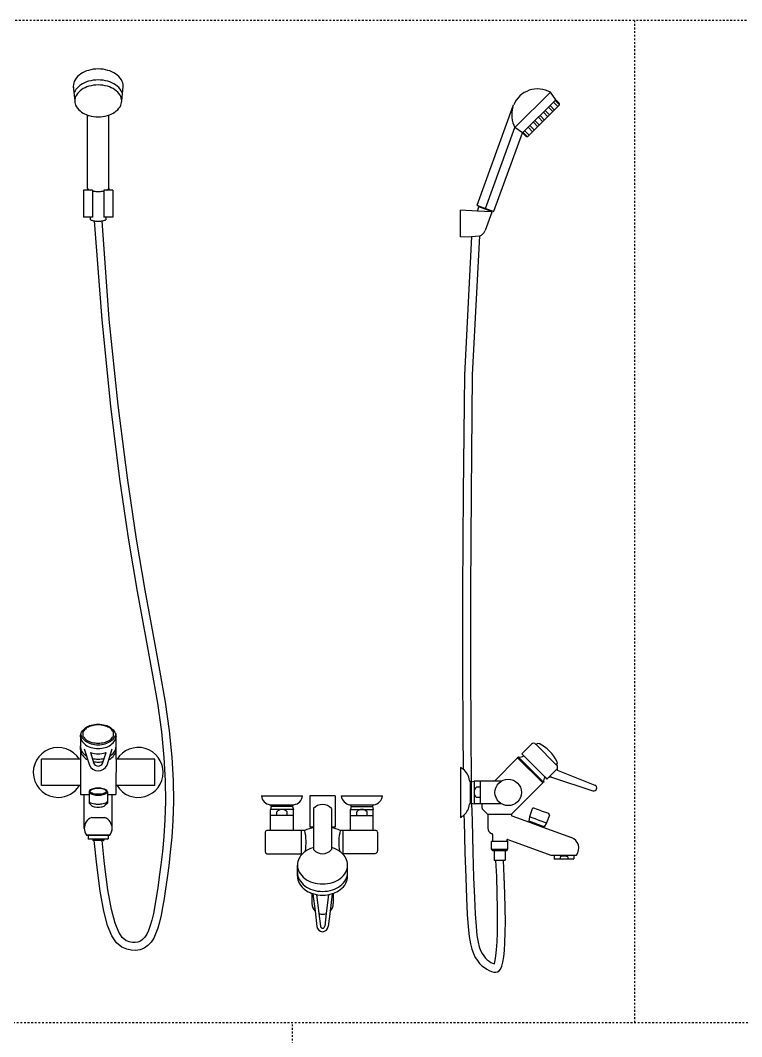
# Model space of a CAD drawing. Header units: inches. Extents: x -292 to 2932, y -132 to 3398.
# Drawn here: x 507.9 to 547.8, y 1110.4 to 1166.7 of the extents above; entities that cross this region are included whole.
import ezdxf

# ---------------------------------------------------------------- set-up
doc = ezdxf.new("R2010")
doc.units = ezdxf.units.IN
doc.header["$MEASUREMENT"] = 0
doc.linetypes.add('DASHDOT2', pattern=[0.5, 0.25, -0.125, 0, -0.125])

# ---------------------------------------------------------------- blocks, each defined once
blk = doc.blocks.new('showerheads_and_shower_faucets')
at = {"color": 18, "linetype": 'DASHDOT2', "true_color": 0x000000, "transparency": 33554541}
for p, q in [((7423.1, 4796.1), (924.4, 4796.1)), ((4258.9, 3386.4), (4258.9, 4796.1)), ((925.3, 3386.4), (7423.1, 3386.4)), ((3776.8, 1080.2), (3776.8, 3386.4))]:
    blk.add_line(p, q, dxfattribs=at)
at = {"color": 18, "true_color": 0x000000, "transparency": 33554541}
for p, q in [((3468.6, 4703.3), (3470.6, 4682.8)), ((3536.7, 4682.8), (3538.7, 4703.3)), ((4090, 4645.3), (4140.1, 4695)), ((4147.6, 4684.2), (4140.1, 4695)), ((4036.9, 4536.1), (4088.2, 4677.1)), ((4100.7, 4637.7), (4147.6, 4684.2)), ((4110.2, 4634.7), (4150.5, 4674.8)), ((4139.6, 4676.3), (4145.8, 4670)), ((4150.5, 4674.8), (4144.3, 4681)), ((4146.7, 4683.3), (4152.9, 4677.1)), ((4147.6, 4684.2), (4152, 4679.8)), ((4150.5, 4674.8), (4152.9, 4677.1)), ((3488.8, 4559.9), (3488.8, 4662.8)), ((3518.5, 4559.9), (3518.5, 4662.8)), ((4125.4, 4662.1), (4131.5, 4655.9)), ((4136.3, 4660.6), (4130.1, 4666.9)), ((4132.5, 4669.2), (4138.7, 4663)), ((4143.4, 4667.7), (4137.2, 4673.9)), ((4111.1, 4648), (4117.3, 4641.8)), ((4122, 4646.5), (4115.9, 4652.7)), ((4118.2, 4655.1), (4124.4, 4648.8)), ((4129.2, 4653.6), (4123, 4659.8)), ((4048.5, 4531.4), (4090, 4645.3)), ((4060.5, 4527.5), (4100.6, 4637.8)), ((4100.7, 4637.7), (4090, 4645.3)), ((4100.7, 4637.7), (4105.2, 4633.3)), ((4107.8, 4632.4), (4101.6, 4638.6)), ((4104, 4640.9), (4110.2, 4634.7)), ((4110.2, 4634.7), (4107.8, 4632.4)), ((4114.9, 4639.4), (4108.8, 4645.7)), ((3488.8, 4557.1), (3483.1, 4557.1)), ((3483.1, 4557.1), (3483.1, 4519.5)), ((3488.8, 4559.9), (3488.8, 4557.1)), ((3495.7, 4557.1), (3488.8, 4557.1)), ((3495.7, 4557.1), (3495.7, 4519.5)), ((3518.5, 4557.1), (3511.6, 4557.1)), ((3511.6, 4557.1), (3511.6, 4519.5)), ((3518.5, 4559.9), (3518.5, 4557.1)), ((3524.2, 4557.1), (3518.5, 4557.1)), ((3524.2, 4557.1), (3524.2, 4519.5)), ((4040.3, 4534.4), (4037.2, 4535.6)), ((4037.4, 4527.7), (4039.3, 4533.9)), ((4039.3, 4533.9), (4040.3, 4534.4)), ((4057.2, 4527.4), (4039.3, 4533.9)), ((4056.8, 4528.4), (4040.3, 4534.4)), ((3493, 4519.5), (3483.1, 4519.5)), ((3493, 4515.7), (3493, 4519.5)), ((3495.7, 4519.5), (3493, 4519.5)), ((3514.3, 4519.5), (3511.6, 4519.5)), ((3514.3, 4519.5), (3514.3, 4515.7)), ((3524.2, 4519.5), (3514.3, 4519.5)), ((4037.4, 4527.7), (4013.4, 4529)), ((4013.4, 4491.4), (4013.4, 4529)), ((4056.9, 4526.7), (4037.4, 4527.7)), ((4057.3, 4526.1), (4047.9, 4500.3)), ((4056.8, 4528.4), (4057.2, 4527.4)), ((4059.9, 4527.3), (4056.8, 4528.4)), ((4057.2, 4527.4), (4057, 4526.7)), ((4013.4, 4491.4), (4029.1, 4492.2)), ((4029.1, 4492.2), (4040.3, 4492.8)), ((4040.3, 4492.8), (4040.3, 4492.8)), ((3478.6, 3788.6), (3478.6, 3775.9)), ((3478.6, 3770.5), (3478.6, 3775.9)), ((3528.7, 3756.8), (3528.7, 3788.1)), ((4113.4, 3778.2), (4099.6, 3764.4)), ((4119.1, 3778.2), (4119.8, 3777.5)), ((4119.8, 3777.5), (4120.5, 3778.1)), ((4119.8, 3777.5), (4148.2, 3749.1)), ((3478.6, 3770.5), (3478.6, 3756.8)), ((3478.6, 3770.4), (3478.6, 3767.6)), ((4094.9, 3760), (4093.6, 3758.7)), ((4094.9, 3760), (4130.4, 3724.8)), ((4099.6, 3764.4), (4102.4, 3761.6)), ((4102.4, 3761.6), (4132, 3732)), ((3477.2, 3756.8), (3423.9, 3756.8)), ((3423.9, 3719.7), (3423.9, 3756.8)), ((3478.6, 3756.8), (3477.2, 3756.8)), ((3478.6, 3756.8), (3478.6, 3719.7)), ((3528.7, 3756.8), (3528.6, 3719.7)), ((3530.1, 3756.8), (3528.7, 3756.8)), ((3583.4, 3756.8), (3530.1, 3756.8)), ((3583.4, 3719.7), (3583.4, 3756.8)), ((4093.6, 3758.7), (4061.1, 3726.2)), ((4093.6, 3758.9), (4129.2, 3723.7)), ((4148.2, 3749.1), (4148.8, 3749.8)), ((4148.2, 3749.1), (4148.9, 3748.4)), ((4013.4, 3745.3), (4013.4, 3675.1)), ((4132, 3732), (4135.1, 3728.9)), ((4149.5, 3743.3), (4136.4, 3730.3)), ((4141.5, 3731.5), (4199.8, 3712.5)), ((4150.7, 3741), (4202.4, 3720.4)), ((3477.2, 3719.7), (3423.9, 3719.7)), ((3478.6, 3719.7), (3477.2, 3719.7)), ((3478.6, 3719.7), (3478.6, 3707.2)), ((3528.6, 3719.7), (3528.6, 3707.2)), ((3530.1, 3719.7), (3528.6, 3719.7)), ((3583.4, 3719.7), (3530.1, 3719.7)), ((4026.8, 3725.6), (4026.8, 3694.8)), ((4028.4, 3725.2), (4027.9, 3725.2)), ((4028.4, 3725.2), (4028.6, 3725.3)), ((4028.4, 3725.2), (4028.4, 3695.2)), ((4028.6, 3725.3), (4032.4, 3726.2)), ((4061.1, 3726.2), (4032.4, 3726.2)), ((4032.4, 3726.2), (4032.4, 3694.2)), ((4041.1, 3717.5), (4036, 3717.5)), ((4041.1, 3726.2), (4041.1, 3694.2)), ((4071.2, 3726.2), (4061.1, 3726.2)), ((4129, 3723.2), (4085.3, 3679.5)), ((4130.3, 3724.5), (4129, 3723.2)), ((4136.4, 3730.3), (4135.1, 3728.9)), ((3478.6, 3707.2), (3483.9, 3707.2)), ((3483.9, 3707.2), (3490.8, 3707.2)), ((3483.9, 3703.2), (3483.9, 3707.2)), ((3483.9, 3659.3), (3483.9, 3703.2)), ((3490.8, 3711.2), (3490.8, 3695.3)), ((3516.5, 3711.2), (3516.5, 3695.3)), ((3516.5, 3707.2), (3523.4, 3707.2)), ((3523.4, 3707.2), (3528.6, 3707.2)), ((3523.4, 3703.2), (3523.4, 3707.2)), ((3523.4, 3659.9), (3523.4, 3703.2)), ((3733.1, 3705.4), (3791.1, 3705.4)), ((3837.2, 3705.3), (3801.4, 3705.4)), ((3801.4, 3705.4), (3801.4, 3661.3)), ((3837.2, 3705.3), (3837.2, 3661.3)), ((3845.6, 3705.2), (3903.6, 3705.2)), ((4041.1, 3702.9), (4036, 3702.9)), ((3490.8, 3695.3), (3494.2, 3691.9)), ((3516.5, 3695.3), (3513.1, 3691.9)), ((3747.1, 3690.3), (3746.1, 3686.3)), ((3777.9, 3692.3), (3746.4, 3692.3)), ((3747.1, 3690.3), (3747.1, 3690.8)), ((3777.2, 3690.3), (3747.1, 3690.3)), ((3777.2, 3690.3), (3777.2, 3690.8)), ((3777.2, 3690.3), (3778.2, 3686.3)), ((3859.6, 3690.3), (3858.6, 3686.3)), ((3890.1, 3692.2), (3859.1, 3692.2)), ((3859.6, 3690.3), (3859.6, 3690.7)), ((3859.6, 3690.3), (3889.7, 3690.3)), ((3889.7, 3690.3), (3889.7, 3690.7)), ((3889.7, 3690.3), (3890.7, 3686.3)), ((4028.4, 3695.2), (4027.9, 3695.2)), ((4028.4, 3695.2), (4029.1, 3695)), ((4029.1, 3695), (4032.4, 3694.2)), ((4043.8, 3694.2), (4032.4, 3694.2)), ((4071.2, 3694.2), (4043.8, 3694.2)), ((4043.8, 3688), (4043.8, 3694.2)), ((4127, 3684.5), (4116.8, 3688.2)), ((3494.5, 3674.8), (3512.8, 3674.8)), ((3778.2, 3686.3), (3746.1, 3686.3)), ((3746.1, 3656.7), (3746.1, 3686.3)), ((3778.2, 3677.6), (3746.1, 3677.6)), ((3754.8, 3677.6), (3754.8, 3682.7)), ((3769.4, 3677.6), (3769.4, 3682.7)), ((3778.2, 3656.7), (3778.2, 3686.3)), ((3806.8, 3687.4), (3806.8, 3661.3)), ((3831.8, 3687.4), (3831.8, 3661.3)), ((3858.6, 3686.3), (3890.7, 3686.3)), ((3858.6, 3656.7), (3858.6, 3686.3)), ((3858.6, 3677.6), (3890.7, 3677.6)), ((3867.4, 3677.6), (3867.4, 3682.7)), ((3881.9, 3677.6), (3881.9, 3682.7)), ((3890.7, 3656.7), (3890.7, 3686.3)), ((4051.8, 3679.1), (4044.4, 3686.5)), ((4085, 3679.1), (4051.8, 3679.1)), ((4051.8, 3679.1), (4051.8, 3660)), ((4085.8, 3677.2), (4110.6, 3668.2)), ((4110.3, 3676), (4109.4, 3669.9)), ((4114.2, 3687), (4110.3, 3676)), ((4122.3, 3671.6), (4110.3, 3676)), ((4127, 3684.5), (4137.2, 3680.8)), ((4138.4, 3678.2), (4134.4, 3667.2)), ((3806.8, 3661.3), (3801.4, 3661.3)), ((3806.8, 3661.3), (3806.8, 3660.4)), ((3806.8, 3660.4), (3806.8, 3629.8)), ((3831.8, 3661.3), (3831.8, 3660.4)), ((3837.2, 3661.3), (3831.8, 3661.3)), ((3831.8, 3660.4), (3831.8, 3629.8)), ((4111, 3669.3), (4109.4, 3669.9)), ((4111, 3669.3), (4110.6, 3668.2)), ((4110.6, 3668.2), (4129.1, 3661.4)), ((4120.3, 3666), (4111, 3669.3)), ((4120.3, 3666), (4129.5, 3662.6)), ((4122.3, 3671.6), (4134.4, 3667.2)), ((4129.5, 3662.6), (4129.1, 3661.4)), ((4129.1, 3661.4), (4169.4, 3646.8)), ((4129.5, 3662.6), (4131.1, 3662)), ((4134.4, 3667.2), (4131.1, 3662)), ((3487.1, 3650.2), (3489.6, 3650.2)), ((3520.2, 3650.2), (3487.1, 3650.2)), ((3489.6, 3650.2), (3517.7, 3650.2)), ((3489.6, 3650.2), (3517.7, 3650.2)), ((3489.6, 3650.2), (3489.6, 3644.9)), ((3517.7, 3650.2), (3520.2, 3650.2)), ((3517.7, 3650.2), (3517.7, 3650)), ((3517.7, 3649.9), (3517.7, 3644.9)), ((3738.7, 3654.4), (3738.7, 3627.1)), ((3746.1, 3656.7), (3741, 3656.7)), ((3778.2, 3656.7), (3746.1, 3656.7)), ((3794.3, 3656.7), (3778.2, 3656.7)), ((3789.4, 3656.7), (3789.4, 3623.6)), ((3858.6, 3656.7), (3844.3, 3656.7)), ((3848, 3656.7), (3848, 3624.4)), ((3890.7, 3656.7), (3858.6, 3656.7)), ((3894.4, 3656.7), (3890.7, 3656.7)), ((3896.7, 3654.4), (3896.7, 3628)), ((4057.1, 3652.4), (4057.8, 3652.2)), ((4058.5, 3651.2), (4058.5, 3641.6)), ((3490.9, 3644.2), (3489.6, 3644.9)), ((3489.6, 3644.9), (3517.7, 3644.9)), ((3495.9, 3644.2), (3490.9, 3644.2)), ((3511.4, 3644.2), (3495.9, 3644.2)), ((3495.9, 3644.2), (3495.9, 3642.8)), ((3497.1, 3642.6), (3496.1, 3642.6)), ((3498, 3642.6), (3497.1, 3642.6)), ((3509.1, 3642.6), (3498, 3642.6)), ((3510.2, 3642.6), (3509.1, 3642.6)), ((3511.2, 3642.6), (3510.2, 3642.6)), ((3511.4, 3644.2), (3511.4, 3642.8)), ((3516.4, 3644.2), (3511.4, 3644.2)), ((3516.4, 3644.2), (3517.7, 3644.9)), ((4057, 3641.1), (4057.5, 3641.6)), ((4057, 3630.6), (4057, 3641.1)), ((4057.5, 3641.6), (4058.5, 3641.6)), ((4058.5, 3641.6), (4078.5, 3641.6)), ((4078.5, 3643.2), (4078.5, 3641.6)), ((4078.5, 3641.6), (4079.5, 3641.6)), ((4079.5, 3641.6), (4080, 3641.1)), ((4080, 3641.1), (4079.5, 3641.6)), ((4079.9, 3644.1), (4140.4, 3622.1)), ((4080, 3630.6), (4080, 3641.1)), ((4080, 3630.6), (4080, 3641.1)), ((3742.2, 3623.6), (3790.9, 3623.6)), ((3846.9, 3624.4), (3893.2, 3624.4)), ((4057, 3630.6), (4057.5, 3630.6)), ((4057.5, 3630.6), (4079.5, 3630.6)), ((4057.5, 3629.6), (4057.5, 3630.6)), ((4058.5, 3628.6), (4060.7, 3628.6)), ((4060.7, 3628.6), (4076.3, 3628.6)), ((4060.7, 3628.6), (4060.7, 3614.7)), ((4076.3, 3628.6), (4076.3, 3614.7)), ((4076.3, 3628.6), (4078.5, 3628.6)), ((4079.5, 3629.6), (4079.5, 3630.6)), ((4079.5, 3630.6), (4080, 3630.6)), ((4140.4, 3622.1), (4145, 3622.1)), ((4145, 3622.1), (4173, 3622.1)), ((4145, 3622.1), (4145, 3616.8)), ((4146.2, 3616.1), (4145, 3616.8)), ((4145, 3616.8), (4153.5, 3616.8)), ((4153.5, 3619.7), (4153.5, 3616.1)), ((4164.5, 3619.7), (4164.5, 3616.1)), ((4164.5, 3616.8), (4173, 3616.8)), ((4171.8, 3616.1), (4173, 3616.8)), ((4173, 3622.1), (4176.8, 3622.1)), ((4173, 3622.1), (4173, 3621.9)), ((4173, 3621.8), (4173, 3616.8)), ((3784, 3592.2), (3784, 3607.9)), ((3854.6, 3592.2), (3854.6, 3607.9)), ((4063.1, 3614.5), (4060.9, 3614.5)), ((4074.1, 3614.5), (4063.1, 3614.5)), ((4076.1, 3614.5), (4074.1, 3614.5)), ((4171.8, 3616.1), (4146.2, 3616.1)), ((3804.3, 3568.2), (3804.3, 3553.8)), ((3805.8, 3567.7), (3808.7, 3543.2)), ((3811, 3566.4), (3814.1, 3539.7)), ((3827.6, 3566.4), (3824.5, 3539.7)), ((3832.7, 3567.7), (3829.9, 3543.2)), ((3834.3, 3568.2), (3834.3, 3553.8)), ((3808.7, 3543.2), (3811.2, 3521.4)), ((3814.1, 3539.7), (3816.2, 3522)), ((3824.5, 3539.7), (3822.4, 3522)), ((3829.9, 3543.2), (3827.4, 3521.4))]:
    blk.add_line(p, q, dxfattribs=at)
for points in [[(3538.4, 4699.7, 0.050568), (3538.7, 4703.3, 0.138009), (3536.2, 4712.4, 0.10705), (3528.2, 4720.8, 0.080663), (3517.3, 4725.8, 0.068531), (3503.6, 4727.7, 0.068531), (3490, 4725.8, 0.080663), (3479.1, 4720.8, 0.10705), (3471.1, 4712.4, 0.138009), (3468.6, 4703.3, 0.138009)], [(3468.6, 4703.3, 0.050568), (3468.9, 4699.7, 0.10705)], [(3537.7, 4693.4, 0.057489), (3536.1, 4697, 0.10705), (3528.1, 4705.4, 0.080663), (3517.3, 4710.4, 0.068531), (3503.6, 4712.3, 0.068531), (3490, 4710.4, 0.080663), (3479.2, 4705.4, 0.141547), (3469.5, 4693.8, 0.138009)], [(3536.7, 4682.8, 0.138009), (3534.4, 4690.9, 0.10705), (3527, 4698.6, 0.080663), (3516.8, 4703.4, 0.068531), (3503.6, 4705.2, 0.068531), (3490.5, 4703.4, 0.080663), (3480.3, 4698.6, 0.10705), (3472.9, 4690.9, 0.138009), (3470.6, 4682.8, 0.138009)], [(3470.6, 4682.8, 0.138009), (3472.9, 4674.7, 0.10705), (3480.3, 4667, 0.067514), (3488.8, 4662.8, 0.068531)], [(3516.8, 4662.2, 0.080663), (3527, 4667, 0.10705), (3534.4, 4674.7, 0.138009), (3536.7, 4682.8, 0.138009)], [(3488.8, 4662.8, 0.013078), (3490.5, 4662.2, 0.068531), (3503.6, 4660.4, 0.068531), (3516.8, 4662.2, 0.080663)], [(3488.8, 4559.9, 0.243841), (3489.4, 4558.6, 0.065409), (3492.3, 4557.1, 0.040962)], [(3495.7, 4556.2, 0.016504), (3497.5, 4555.9, 0.030104), (3503.6, 4555.5, 0.030104), (3509.8, 4555.9, 0.016504), (3511.6, 4556.2, 0.082679)], [(3515, 4557.1, 0.065409), (3517.9, 4558.6, 0.243841), (3518.5, 4559.9, 0.243841)], [(3493, 4515.7, 0.049879), (3494.8, 4514.9, 0.02948), (3497.1, 4514.3, 0.035198)], [(3497.1, 4514.3, 0.009243), (3497.8, 4514.1, 0.035198)], [(3497.8, 4514.1, 0.00849), (3498.5, 4514, 0.035198), (3503.6, 4513.7, 0.035198), (3508.8, 4514, 0.001941), (3508.9, 4514, 0.049879)], [(3508.9, 4514, 0.015793), (3510.2, 4514.3, 0.049879)], [(3510.2, 4514.3, 0.02948), (3512.5, 4514.9, 0.049879), (3514.3, 4515.7, 0.22377)], [(3478.6, 3788.6, -0.133847), (3480.3, 3795, -0.106802), (3485.9, 3801.1, -0.082557), (3493.7, 3804.8, -0.070992), (3503.6, 3806.3, -0.070992), (3513.6, 3804.8, -0.082557), (3521.4, 3801.1, -0.106802), (3527, 3795, -0.133847), (3528.7, 3788.6, -0.133847)], [(3478.6, 3789.5, 0.133847), (3480.3, 3783.1, 0.106802), (3485.9, 3777, 0.082557), (3493.7, 3773.3, 0.070992), (3503.6, 3771.9, 0.070992), (3513.6, 3773.3, 0.082557), (3521.4, 3777, 0.106802), (3527, 3783.1, 0.133847), (3528.7, 3789.5, 0.133847)], [(3479, 3791.7, 0.071138), (3480.3, 3788.4, 0.106802), (3485.9, 3782.4, 0.082557), (3493.7, 3778.6, 0.070992), (3503.6, 3777.2, 0.070992), (3513.6, 3778.6, 0.082557), (3521.4, 3782.4, 0.106802), (3527, 3788.4, 0.071138), (3528.3, 3791.7, 0.133847)], [(3478.6, 3774.6, 0.133847), (3480.3, 3768.2, 0.106802), (3485.9, 3762.1, 0.013886), (3487.1, 3761.3, 0.070992)], [(3520.2, 3761.3, 0.013886), (3521.4, 3762.1, 0.106802), (3527, 3768.2, 0.133847), (3528.7, 3774.6, 0.133847)], [(3478.6, 3770.5, 0.133847), (3480.3, 3764.1, 0.106802), (3485.9, 3758, 0.031064), (3488.7, 3756.3, 0.070992)], [(3484, 3771.4), (3491.2, 3748.4, 0.630457), (3516.1, 3748.4), (3523.3, 3771.4)], [(3492.6, 3766.3), (3497.4, 3751, 0.592119), (3509.9, 3751), (3514.7, 3766.3)], [(3492.6, 3766.3, 0.011401), (3493.7, 3766, 0.070992), (3503.6, 3764.6, 0.070992), (3513.6, 3766, 0.011401), (3514.7, 3766.3, 0.106802)], [(3518.6, 3756.3, 0.031064), (3521.4, 3758, 0.106802), (3527, 3764.1, 0.133847), (3528.7, 3770.5, 0.133847)], [(3495.2, 3758, 0.06029), (3503.6, 3757, 0.06029), (3512.1, 3758, 0.082557)], [(3496.6, 3753.6, 0.050289), (3503.6, 3752.9, 0.050289), (3510.7, 3753.6, 0.082557)], [(3490.8, 3697.9, 0.229256), (3491.4, 3696.6, 0.088393), (3494.6, 3694.9, 0.045474), (3498.4, 3694.1, 0.033743), (3503.6, 3693.7, 0.033743), (3508.9, 3694.1, 0.045474), (3512.7, 3694.9, 0.088393), (3515.9, 3696.6, 0.229256), (3516.5, 3697.9, 0.229256)], [(3494.2, 3691.9, 0.023533), (3494.3, 3691.8, 0.090414), (3496.7, 3690.5, 0.047239), (3499.6, 3689.8, 0.035198), (3503.6, 3689.5, 0.035198), (3507.7, 3689.8, 0.047239), (3510.6, 3690.5, 0.090414), (3513, 3691.8, 0.023533), (3513.1, 3691.9, 0.22377)], [(3806.8, 3632.7, 0.007696), (3805.4, 3632.3, 0.085827), (3794.3, 3626.7, 0.040247), (3790.9, 3623.6, 0.126727)], [(3846.9, 3624.4, 0.030149), (3844.3, 3626.7, 0.085827), (3833.2, 3632.3, 0.007696), (3831.8, 3632.7, 0.075508)], [(3790.9, 3623.6, 0.065531), (3786.5, 3617.7, 0.126727), (3784, 3607.9, 0.126727)], [(3854.6, 3607.9, 0.126727), (3852.1, 3617.7, 0.075666), (3846.9, 3624.4, 0.085827)], [(3784, 3607.9, 0.126727), (3786.5, 3598.2, 0.106057), (3794.3, 3589.2, 0.085827), (3805.4, 3583.5, 0.075508), (3819.3, 3581.4, 0.075508), (3833.2, 3583.5, 0.085827), (3844.3, 3589.2, 0.106057), (3852.1, 3598.2, 0.126727), (3854.6, 3607.9, 0.126727)], [(3854.5, 3606.5, 0.018272), (3854.6, 3607.9, 0.126727)], [(3784, 3597.5, 0.126727), (3786.5, 3587.8, 0.106057), (3794.3, 3578.8, 0.085827), (3805.4, 3573.1, 0.075508), (3819.3, 3571, 0.075508), (3833.2, 3573.1, 0.085827), (3844.3, 3578.8, 0.106057), (3852.1, 3587.8, 0.126727), (3854.6, 3597.5, 0.126727)], [(3784, 3592.2, 0.126727), (3786.5, 3582.5, 0.106057), (3794.3, 3573.5, 0.07797), (3804.3, 3568.2, 0.075508)], [(3834.3, 3568.2, 0.07797), (3844.3, 3573.5, 0.106057), (3852.1, 3582.5, 0.126727), (3854.6, 3592.2, 0.126727)], [(3804.3, 3568.2, 0.007804), (3805.4, 3567.8, 0.075508), (3819.3, 3565.7, 0.075508), (3833.2, 3567.8, 0.007804), (3834.3, 3568.2, 0.106057)]]:
    blk.add_lwpolyline(points, format="xyb", dxfattribs=at)
for points in [[(3497.8, 4514.1), (3508.9, 4374.8), (3521.1, 4253.5), (3533.7, 4151), (3546.3, 4064.8), (3558.4, 3992.6), (3569.5, 3931.9), (3579.2, 3880.3), (3587, 3835.5), (3592.6, 3795.3), (3596.1, 3759.1), (3597.9, 3726.6), (3598.3, 3697.5), (3597.6, 3671.5), (3596, 3648.1), (3594, 3627.2), (3591.7, 3608.4), (3589.6, 3591.5), (3587.5, 3576.2), (3585.4, 3562.6), (3583.3, 3550.5), (3581.3, 3539.9), (3579.1, 3530.7), (3576.9, 3522.8), (3574.5, 3516.2), (3571.9, 3510.8), (3569.2, 3506.4), (3566.2, 3503.1), (3563, 3500.8), (3559.6, 3499.4), (3555.8, 3498.9), (3551.8, 3499.2), (3547.4, 3500.2), (3542.6, 3502.1), (3537.6, 3506.1), (3532.5, 3513.8), (3527.3, 3526.5), (3522.2, 3545.7), (3517.3, 3573), (3512.7, 3609.6), (3509.1, 3642.6)], [(3508.9, 4514), (3518.4, 4375.9), (3531.2, 4254.8), (3544.2, 4152.5), (3557, 4066.6), (3569.2, 3994.5), (3580.4, 3933.9), (3590.1, 3882.3), (3597.9, 3837.2), (3603.6, 3796.6), (3607.2, 3760), (3609, 3727), (3609.4, 3697.4), (3608.7, 3670.9), (3607.1, 3647.2), (3605, 3626), (3602.8, 3607.1), (3600.6, 3590), (3598.4, 3574.6), (3596.4, 3560.8), (3594.3, 3548.5), (3592.1, 3537.6), (3589.9, 3527.9), (3587.4, 3519.4), (3584.8, 3512), (3581.7, 3505.4), (3578.1, 3499.7), (3573.7, 3494.8), (3568.4, 3491), (3562.5, 3488.6), (3556.3, 3487.7), (3550.2, 3488.1), (3544, 3489.5), (3536.9, 3492.4), (3529.3, 3498.6), (3522.6, 3508.5), (3516.8, 3523), (3511.4, 3543.3), (3506.3, 3571.3), (3501.6, 3608.4), (3498, 3642.6)], [(4029.1, 4492.2), (4018.9, 4297.5), (4017.2, 4131.4), (4016.4, 3994.7), (4016.3, 3883.8), (4016.7, 3795.1), (4017.2, 3742.9)], [(4040.3, 4492.8), (4030, 4297.4), (4028.3, 4131.3), (4027.5, 3994.7), (4027.4, 3883.8), (4027.8, 3795.2), (4028.6, 3725.3)], [(4029.1, 3695), (4029.6, 3670), (4030.7, 3626.2), (4031.8, 3590.6), (4032.9, 3561.9), (4034, 3539.3), (4035.3, 3521.8), (4036.6, 3508.8), (4038.2, 3499.4), (4039.8, 3492.8), (4041.7, 3487.9), (4043.8, 3483.7), (4046.1, 3480.2), (4048.5, 3477.2), (4051, 3474.8), (4053.6, 3472.7), (4056.1, 3471.1), (4058.6, 3469.8), (4060.8, 3468.9), (4060.8, 3468.9), (4061.1, 3469.5), (4062.2, 3473.8), (4063.3, 3480.2), (4064.2, 3488.8), (4064.9, 3499.8), (4065.4, 3513.1), (4065.6, 3528.8), (4065.5, 3547), (4065.2, 3568), (4064.7, 3591.7), (4063.1, 3614.5)], [(4018.3, 3678.4), (4018.5, 3669.8), (4019.6, 3625.9), (4020.7, 3590.3), (4021.8, 3561.4), (4022.9, 3538.6), (4024.2, 3520.9), (4025.6, 3507.3), (4027.3, 3497.2), (4029.2, 3489.5), (4031.5, 3483.4), (4034.1, 3478.2), (4037.1, 3473.6), (4040.3, 3469.7), (4043.6, 3466.4), (4047.1, 3463.7), (4050.5, 3461.5), (4053.9, 3459.7), (4057.1, 3458.4), (4060.1, 3457.5), (4062.9, 3457.2), (4065.4, 3457.7), (4067.7, 3459.2), (4069.8, 3461.8), (4071.6, 3465.8), (4073.1, 3471.3), (4074.3, 3478.7), (4075.3, 3487.9), (4076, 3499.3), (4076.4, 3512.8), (4076.5, 3528.7), (4076.3, 3547.1), (4075.8, 3568.2), (4075, 3592), (4074.1, 3614.5)], [(3516.4, 3644.2), (3516, 3644.2)], [(4171.8, 3616.1), (4171.4, 3616.1)]]:
    blk.add_lwpolyline(points, dxfattribs=at)
for points in [[(3503.6, 3779.5, 0.059846), (3512.4, 3780.5, 0.073335), (3519, 3783.2, 0.106796), (3523.9, 3787.8, 0.15454), (3525.4, 3792.3, 0.15454), (3523.9, 3796.8, 0.106796), (3519, 3801.3, 0.073335), (3512.4, 3804, 0.059846), (3503.6, 3805.1, 0.059846), (3494.9, 3804, 0.073335), (3488.3, 3801.3, 0.106796), (3483.3, 3796.8, 0.15454), (3481.9, 3792.3, 0.15454), (3483.3, 3787.8, 0.106796), (3488.3, 3783.2, 0.073335), (3494.9, 3780.5, 0.059846)], [(3503.6, 3716.2, 0.039931), (3498.4, 3715.8, 0.052824), (3494.6, 3714.8, 0.096021), (3491.5, 3712.8, 0.207177), (3490.8, 3711.2, 0.207177), (3491.5, 3709.6, 0.096021), (3494.6, 3707.7, 0.052824), (3498.4, 3706.7, 0.039931), (3503.6, 3706.2, 0.039931), (3508.9, 3706.7, 0.052824), (3512.7, 3707.7, 0.096021), (3515.8, 3709.6, 0.207177), (3516.5, 3711.2, 0.207177), (3515.8, 3712.8, 0.096021), (3512.7, 3714.8, 0.052824), (3508.9, 3715.8, 0.039931)], [(3503.6, 3715.7, 0.039931), (3498.6, 3715.3, 0.052824), (3495, 3714.3, 0.096021), (3492.3, 3712.6, 0.207177), (3492, 3711.9, 0.207177), (3492.3, 3711.1, 0.096021), (3495, 3709.4, 0.052824), (3498.6, 3708.4, 0.039931), (3503.6, 3708, 0.039931), (3508.7, 3708.4, 0.052824), (3512.3, 3709.4, 0.096021), (3515, 3711.1, 0.207177), (3515.3, 3711.9, 0.207177), (3515, 3712.6, 0.096021), (3512.3, 3714.3, 0.052824), (3508.7, 3715.3, 0.039931)]]:
    blk.add_lwpolyline(points, format="xyb", close=True, dxfattribs=at)
blk.add_circle((4080.5, 3710.2), 18.6, dxfattribs=at)
for centre, radius, start, end in [((4122.1, 4663), 36.7, 60.6926, 157.3706), ((4150.2, 4678), 2.51, 344.7915, 44.7915), ((4122.1, 4663), 36.7, 162.6294, 208.8903), ((4106.9, 4635), 2.51, 224.7915, 284.7915), ((4037.3, 4535.9), 0.418, 160, 250), ((4056.9, 4526.3), 0.418, 340, 86.9863), ((4060.1, 4527.7), 0.418, 250, 340), ((4036.2, 4504.6), 12.5, 289.1762, 340.0928), ((4116.3, 3775.4), 4.01, 45, 135), ((4122.6, 3776), 3.01, 64.2624, 135), ((4100.1, 3729.5), 54.7, 25.7376, 64.2624), ((3447.4, 3738.3), 35.1, 31.909, 270), ((3559.9, 3738.3), 35.1, 211.909, 148.091), ((4095.1, 3759.8), 0.301, 78.9135, 135), ((4096.9, 3769.2), 9.35, 258.9135, 305.3198), ((4146.7, 3751.9), 3.01, 315, 25.7376), ((4146.1, 3745.6), 4.01, 333.4901, 45), ((4003.7, 3725.2), 22.3, 52.5697, 64.3241), ((4003.7, 3725.2), 22.3, 4.8704, 52.5697), ((4139.6, 3726.6), 9.35, 144.6802, 191.0865), ((4140, 3726.7), 5.01, 71.9616, 135), ((4151.4, 3742.9), 2.01, 153.4901, 248.2474), ((3447.4, 3738.3), 35.1, 270, 328.091), ((4027.9, 3727.2), 2.01, 184.8704, 270), ((4041.6, 3710.2), 9.16, 127.3473, 232.6527), ((4130.1, 3724.7), 0.301, 315, 11.0865), ((4201, 3716.5), 4.14, 253.5376, 69.9803), ((3747.5, 3707.1), 14.4, 186.7517, 261.1467), ((3776.8, 3707.1), 14.4, 278.8533, 353.2483), ((3860, 3706.9), 14.4, 186.7517, 261.6516), ((3889.3, 3706.9), 14.4, 278.3484, 353.2483), ((3745.1, 3690.8), 2.01, 0, 85.1296), ((3779.2, 3690.8), 2.01, 94.8704, 180), ((3819.3, 3677.1), 16.2, 39.4183, 140.5817), ((3857.6, 3690.7), 2, 0, 85.142), ((3891.7, 3690.7), 2, 98.3484, 180), ((4003.7, 3695.2), 22.3, 310.9497, 355.1296), ((4027.9, 3693.2), 2.01, 90, 175.1296), ((4116.1, 3686.3), 2.01, 70, 160), ((3500, 3659.8), 16, 110, 181.6433), ((3507.3, 3659.8), 16, 0.525, 70), ((3762.1, 3677.2), 9.16, 37.3473, 142.6527), ((3874.6, 3677.2), 9.16, 37.3473, 142.6527), ((4003.7, 3695.2), 22.3, 295.6759, 310.9497), ((4045.8, 3688), 2.01, 180, 225), ((4086.3, 3678.5), 1.4, 135, 250), ((4136.5, 3678.9), 2.01, 340, 70), ((3507.3, 3659.8), 16, 323.319, 0.525), ((3819.3, 3594.8), 66.8, 100.8135, 111.9723), ((3819.3, 3594.8), 66.8, 68.0277, 79.1865), ((4059.8, 3660), 8.02, 180, 250), ((3500, 3659.8), 16, 181.6433, 216.681), ((3741, 3654.4), 2.34, 90, 180), ((3722, 3640.2), 74.2, 349.8927, 12.8939), ((3901.8, 3640.6), 59.7, 164.3097, 193.0118), ((3894.4, 3654.4), 2.34, 0, 90), ((4057.5, 3651.2), 1, 0, 70), ((4163.9, 3631.7), 16, 323.319, 70), ((3496.1, 3642.8), 0.201, 180, 270), ((3511.2, 3642.8), 0.201, 270, 0), ((4079.5, 3643.2), 1, 70, 180), ((3742.2, 3627.1), 3.51, 180, 270), ((3819.3, 3640.1), 16.2, 219.4183, 320.5817), ((3893.2, 3628), 3.51, 270, 0), ((4058.5, 3629.6), 1, 180, 270), ((4078.5, 3629.6), 1, 270, 0), ((4159, 3599.7), 20.8, 74.6077, 105.3923), ((4060.9, 3614.7), 0.201, 180, 270), ((4076.1, 3614.7), 0.201, 270, 0), ((3819.3, 3553.8), 15, 180, 225.0134), ((3819.3, 3553.8), 15, 314.9866, 0), ((3819.3, 3553.8), 15, 249.8478, 290.1522), ((3819.3, 3522.4), 8.13, 186.6173, 353.3827), ((3819.3, 3522.4), 3.13, 186.6173, 353.3827)]:
    blk.add_arc(centre, radius, start, end, dxfattribs=at)

msp = doc.modelspace()

# ---------------------------------------------------------------- block references
at = {"transparency": 33554541, "xscale": 0.03937007874015748, "yscale": 0.03937007874015748, "zscale": 0.03937007874015748}
msp.add_blockref('showerheads_and_shower_faucets', (374.26515, 977.88024), dxfattribs=at)

doc.saveas('drawing.dxf')
